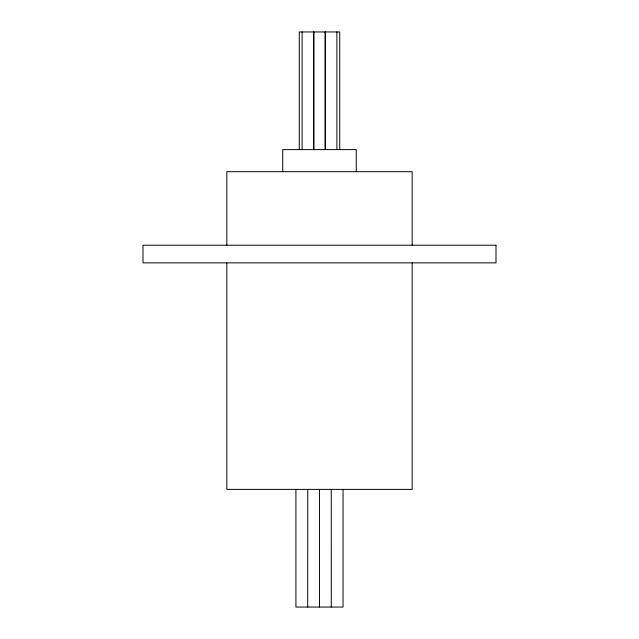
<?xml version="1.0" encoding="UTF-8"?>
<svg xmlns="http://www.w3.org/2000/svg" width="639" height="639" viewBox="0 0 639 639"><rect width="100%" height="100%" fill="white"/><g stroke="black" fill="none" stroke-linecap="round" stroke-linejoin="round"><path stroke-width="0.96" d="M412.163 245.224L412.163 171.683L226.837 171.683L226.837 245.224M412.163 262.869L412.163 489.386L226.837 489.386L226.837 262.869M356.274 171.683L356.274 149.614L282.726 149.614L282.726 171.683M343.055 489.386L343.031 607.05L295.913 607.05L295.913 489.386M339.724 149.614L339.724 31.95L299.276 31.95L299.276 149.614M336.881 31.95L336.881 149.614M331.266 489.386L331.298 607.05M325.387 31.95L325.387 149.614M325.115 31.95L325.115 149.614M319.5 489.386L319.5 607.05M313.885 31.95L313.885 149.614M313.613 31.95L313.613 149.614M307.734 489.386L307.702 607.05M302.119 31.95L302.119 149.614M496 245.224L143 245.224L143 262.869L496 262.869L496 245.224"/></g></svg>
